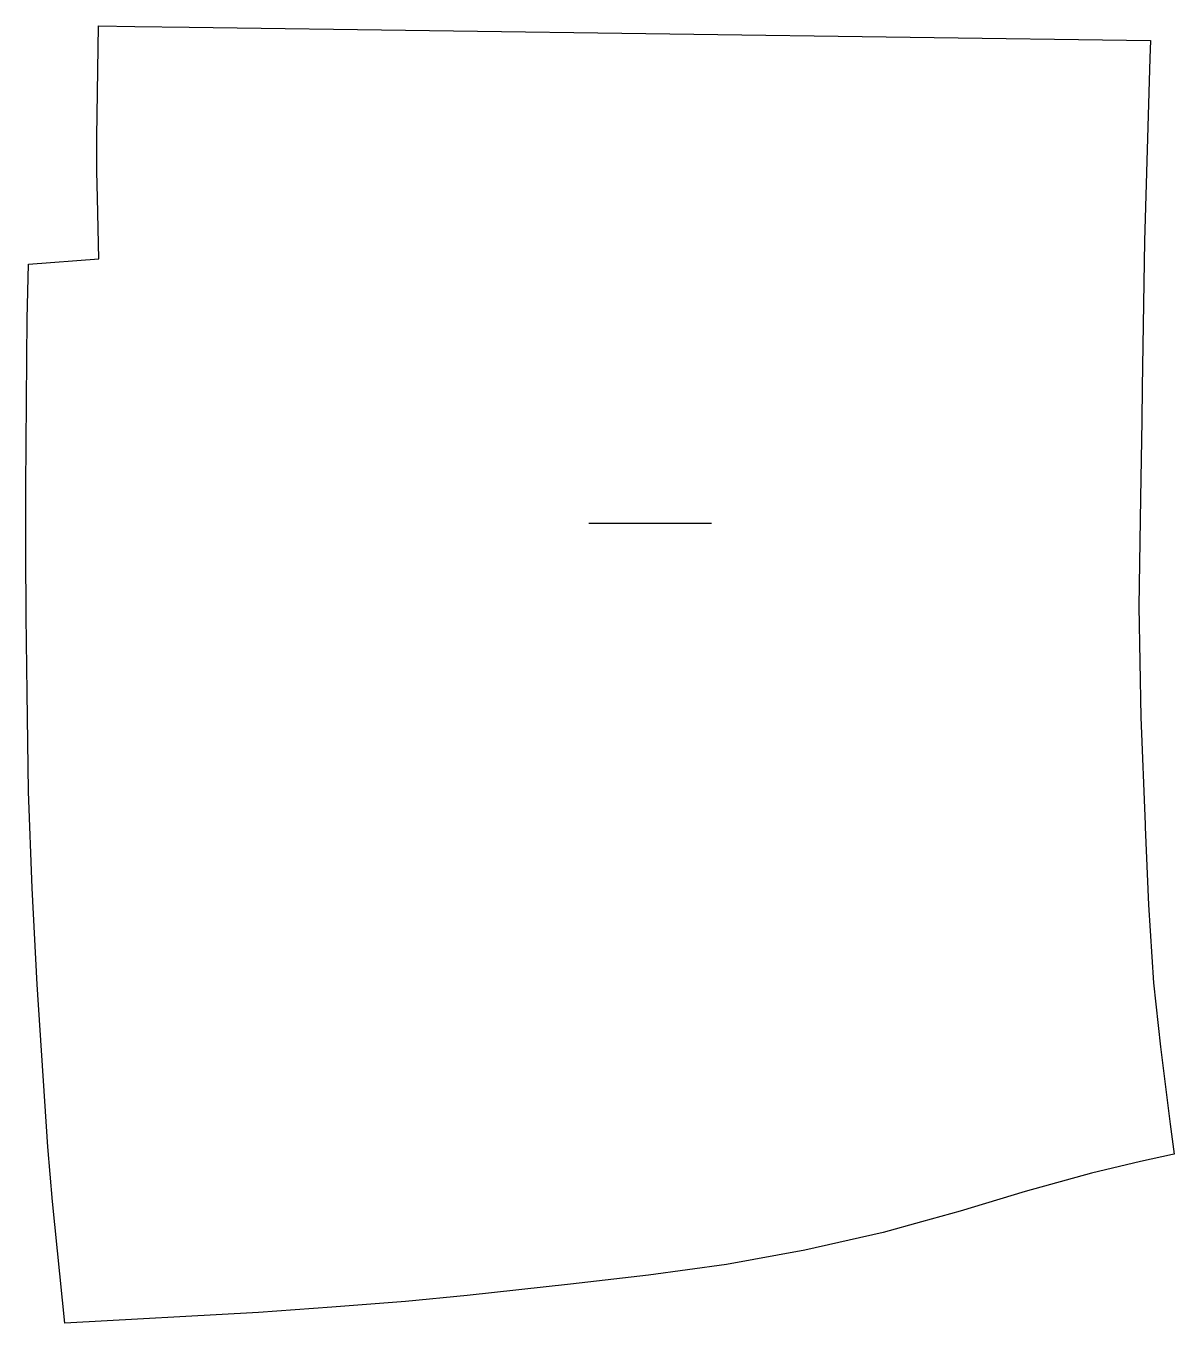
# Model space of a CAD drawing. Header units: inches. Extents: x 0 to 14.3, y 0 to 16.1.
import ezdxf

# ---------------------------------------------------------------- set-up
doc = ezdxf.new("R2010")
doc.units = ezdxf.units.IN

msp = doc.modelspace()

# ---------------------------------------------------------------- linework, layer by layer
at = {"layer": 'T001L001'}
for points in [[(14.273, 2.102), (14.253, 2.097), (13.855, 2.008), (13.245, 1.866), (12.424, 1.634), (11.613, 1.392), (11.135, 1.257), (10.657, 1.128), (9.684, 0.907), (8.709, 0.727), (7.741, 0.595), (6.771, 0.482), (5.487, 0.344), (4.717, 0.267), (3.804, 0.196), (2.89, 0.132), (0.482, 0), (0.329, 1.511), (0.273, 2.19), (0.14, 4.209), (0.077, 5.409), (0.031, 6.608), (0.016, 7.84), (0.003, 8.788), (0, 9.593), (0, 10.399), (0.013, 11.992), (0.016, 12.487), (0.03, 13.169), (0.906, 13.233), (0.891, 13.993), (0.881, 14.318), (0.881, 14.75), (0.902, 16.13), (1.352, 16.125), (2.028, 16.116), (13.98, 15.951), (13.974, 15.728), (13.907, 13.453), (13.877, 11.634), (13.871, 11.224), (13.856, 10.257), (13.835, 8.91), (13.861, 7.536), (13.912, 6.2), (13.914, 6.168), (13.954, 5.202), (14.017, 4.231), (14.104, 3.434), (14.226, 2.473), (14.273, 2.102)], [(6.997, 9.948), (8.522, 9.948)]]:
    msp.add_lwpolyline(points, dxfattribs=at)

doc.saveas('drawing.dxf')
